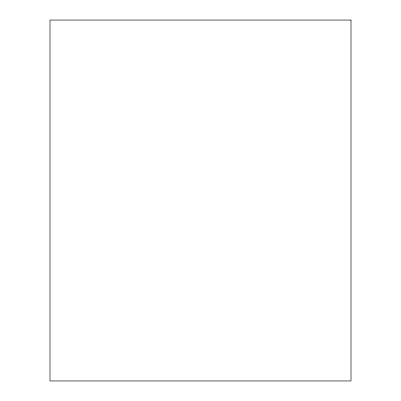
<?xml version="1.0" encoding="UTF-8"?>
<svg xmlns="http://www.w3.org/2000/svg" width="401" height="401" viewBox="0 0 401 401"><rect width="100%" height="100%" fill="white"/><g stroke="black" fill="none" stroke-linecap="round" stroke-linejoin="round"><path stroke-width="0.6" d="M351.01 20.05L49.99 20.05L49.99 380.95L351.01 380.95L351.01 20.05"/></g></svg>
